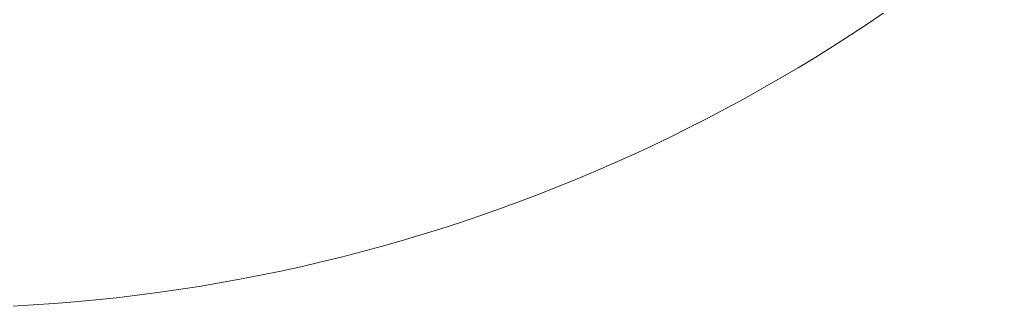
# Model space of a CAD drawing. Header units: millimetres. Extents: x -174154 to -170572, y -111302 to -109817.
# Drawn here: x -172491.59 to -172485.74, y -110584.64 to -110582.94 of the extents above; entities that cross this region are included whole.
import ezdxf

# ---------------------------------------------------------------- set-up
doc = ezdxf.new("R2010")
doc.units = ezdxf.units.MM
doc.linetypes.add('ACAD_ISO02W100', pattern=[15, 12, -3])
for name, color, linetype, lineweight in [('!Подложка', 252, 'ACAD_ISO02W100', 25), ('Двери', 7, 'Continuous', 18), ('Панель', 7, 'Continuous', 18)]:
    doc.layers.add(name, color=color, linetype=linetype, lineweight=lineweight)

# ---------------------------------------------------------------- blocks, each defined once
blk = doc.blocks.new('AC_Дверь_Однопольная_ДеревяннаяНаружная_ГОСТ24698-81 - 960х2080h ГЛ-799317-В_АР_ПЭ_02 Этаж')
at = {"layer": 'Панель', "lineweight": 30}
blk.add_line((499.9999999999943, 62.50000000096315), (499.9999999999943, 1062.500000000963), dxfattribs=at)
at = {"layer": 'Панель'}
blk.add_arc((499.9999999999942, 62.50000000096315), 999.9999999999992, 89.99999999999987, 180, dxfattribs=at)
blk = doc.blocks.new('A$C02fe7d8c')
at = {"layer": 'Двери', "color": 251, "lineweight": 20, "true_color": 0x636466, "rotation": 180}
blk.add_blockref('AC_Дверь_Однопольная_ДеревяннаяНаружная_ГОСТ24698-81 - 960х2080h ГЛ-799317-В_АР_ПЭ_02 Этаж', (5026.01006611378, 5077.328844088217), dxfattribs=at)

msp = doc.modelspace()

# ---------------------------------------------------------------- block references
at = {"layer": '!Подложка', "ltscale": 20, "xscale": 0.01, "yscale": 0.01, "zscale": 0.01}
msp.add_blockref('A$C02fe7d8c', (-172537.3894769453, -110624.7877293258), dxfattribs=at)

doc.saveas('drawing.dxf')
